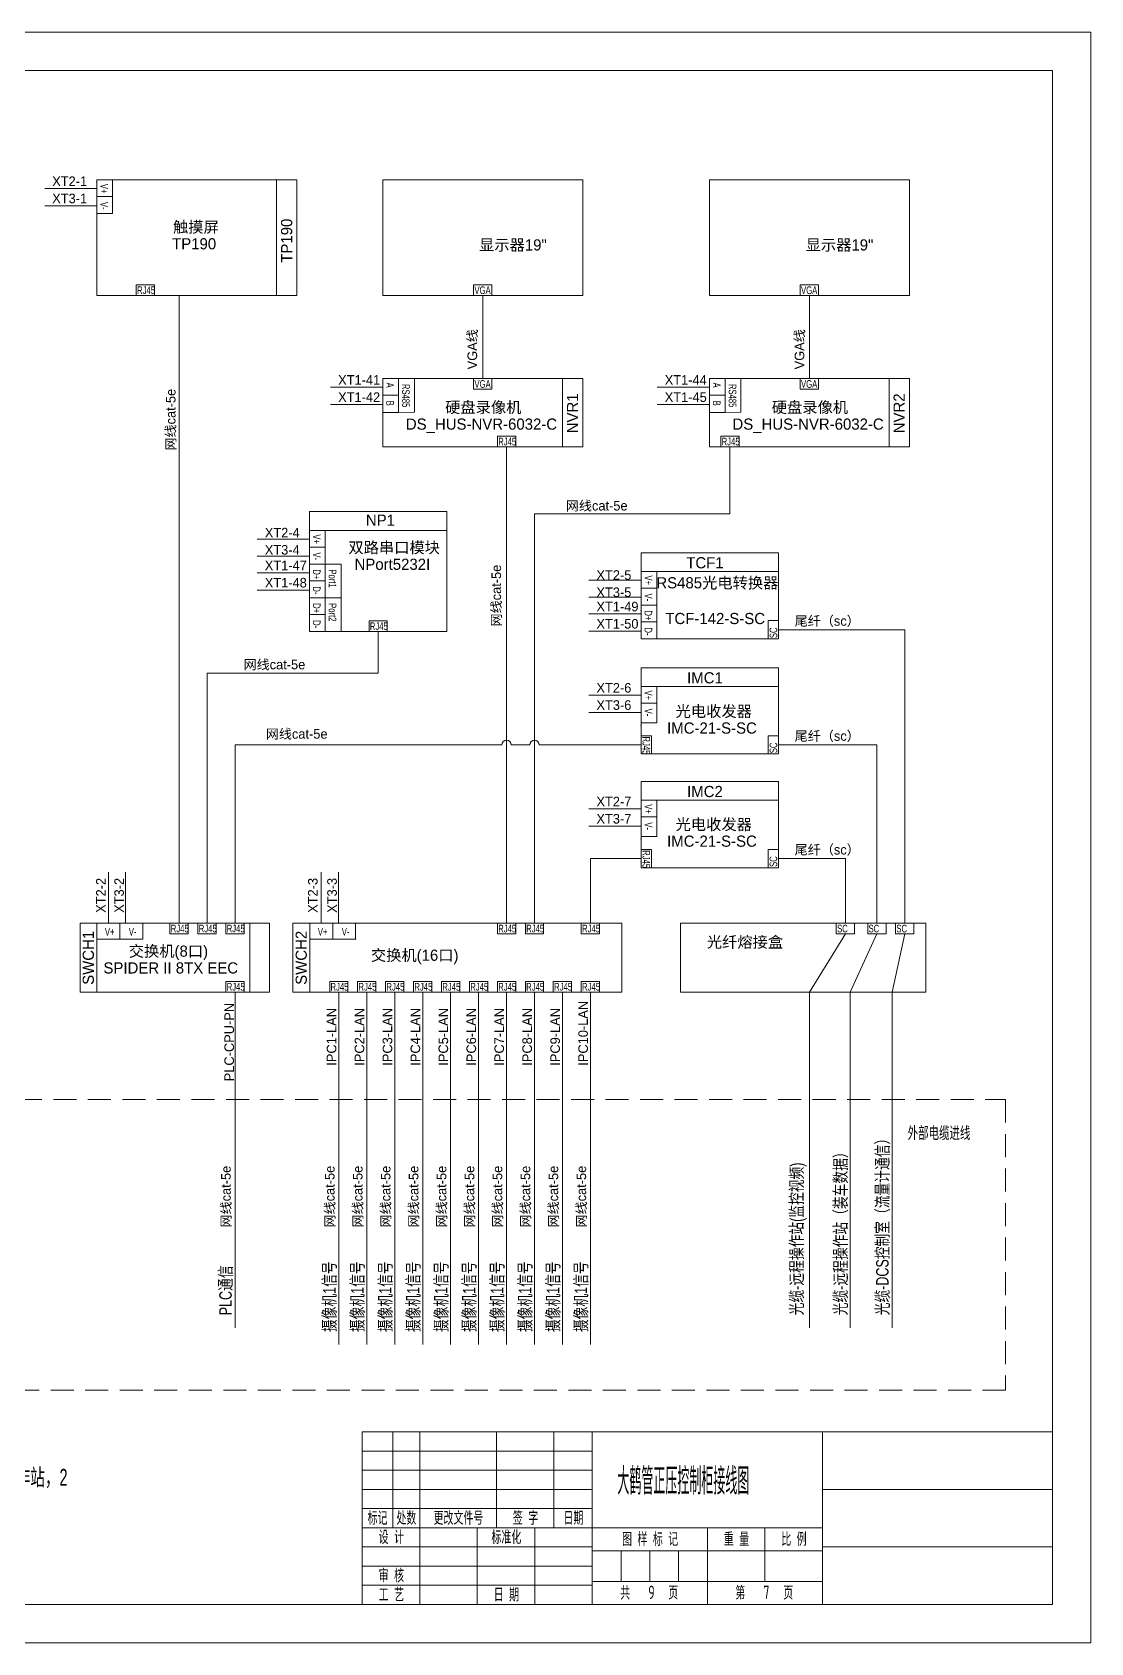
# Model space of a CAD drawing. Header units: millimetres. Extents: x 32721 to 103787, y 57624 to 127312.
# Drawn here: x 52827 to 54667, y 61252 to 64052 of the extents above; entities that cross this region are included whole.
import ezdxf
from ezdxf.enums import TextEntityAlignment as Align

# ---------------------------------------------------------------- set-up
doc = ezdxf.new("R2010")
doc.units = ezdxf.units.MM
doc.header["$LTSCALE"] = 10
doc.header["$PDSIZE"] = -5
doc.linetypes.add('AUDIT_D_061228083857-4', pattern=[6, 4, -2])
for name, color, linetype, lineweight in [('1轮廓实线层', 7, 'Continuous', 18), ('2细线层', 4, 'Continuous', 18), ('6文字层', 3, 'Continuous', 18), ('图框层', 7, 'Continuous', 18)]:
    doc.layers.add(name, color=color, linetype=linetype, lineweight=lineweight)
doc.styles.add('PC_TEXTSTYLE', font='SIMYOU.TTF', dxfattribs={"width": 0.8})
doc.styles.get("Standard").update_dxf_attribs({"font": 'isocp.shx', "width": 0.707, "bigfont": 'hztxt.shx'})
doc.styles.add('样式 1', font='SIMYOU.TTF', dxfattribs={"width": 0.75})

msp = doc.modelspace()

# ---------------------------------------------------------------- linework, layer by layer
at = {"layer": '1轮廓实线层'}
for p, q in [((52966.75, 63736.58), (52966.75, 63795.23)), ((53251.82, 63795.23), (53251.82, 63594.34)), ((52939.23, 63780.21), (52848.58, 63780.21)), ((52939.23, 63766.19), (52966.75, 63766.19)), ((52939.23, 63750.27), (52848.58, 63750.27)), ((52939.23, 63736.58), (52966.75, 63736.58)), ((53082.37, 62502.95), (53082.37, 63594.34)), ((53610.33, 63449.76), (53610.33, 63594.34)), ((54178.18, 63449.76), (54178.18, 63594.34)), ((53463.88, 63449.76), (53491.4, 63449.76)), ((53463.88, 63391.12), (53463.88, 63449.76)), ((53491.4, 63391.21), (53491.4, 63449.76)), ((53748.95, 63449.76), (53748.95, 63331.17)), ((54031.72, 63449.76), (54059.24, 63449.76)), ((54031.72, 63391.12), (54031.72, 63449.76)), ((54059.24, 63391.21), (54059.24, 63449.76)), ((54316.8, 63449.76), (54316.8, 63331.17)), ((53436.36, 63434.74), (53345.71, 63434.74)), ((53436.36, 63420.72), (53463.88, 63420.72)), ((54004.21, 63434.74), (53913.55, 63434.74)), ((54004.21, 63420.72), (54031.72, 63420.72)), ((53436.36, 63404.8), (53345.71, 63404.8)), ((54004.21, 63404.8), (53913.55, 63404.8)), ((53436.36, 63391.12), (53463.88, 63391.12)), ((53463.88, 63391.12), (53491.4, 63391.21)), ((54004.21, 63391.12), (54031.72, 63391.12)), ((54031.72, 63391.12), (54059.24, 63391.21)), ((53651.65, 62967.88), (53651.65, 63331.17)), ((54040.11, 63214.8), (54040.11, 63331.17)), ((53308.83, 63182), (53308.83, 63218.54)), ((53308.83, 63218.54), (53548.04, 63218.54)), ((53548.04, 63218.54), (53548.04, 63185.92)), ((53700.25, 62502.95), (53700.25, 63214.8)), ((53700.25, 63214.8), (54040.11, 63214.8)), ((53308.83, 63170.91), (53218.18, 63170.91)), ((53336.35, 63010.19), (53336.35, 63185.92)), ((53308.83, 63140.96), (53218.18, 63140.96)), ((53308.83, 63156.89), (53336.35, 63156.89)), ((53885.46, 63110.56), (53885.46, 63147.1)), ((53885.46, 63147.1), (54124.66, 63147.1)), ((54124.66, 63147.1), (54124.66, 63114.48)), ((53308.83, 63112.17), (53218.18, 63112.17)), ((53308.83, 63127.28), (53336.35, 63127.28)), ((53336.35, 63127.28), (53363.87, 63127.28)), ((53363.87, 63010.19), (53363.87, 63127.28)), ((53912.97, 62997.2), (53912.97, 63114.48)), ((53308.83, 63098.15), (53336.35, 63098.15)), ((53885.46, 63099.47), (53794.8, 63099.47)), ((53885.46, 63085.45), (53912.97, 63085.45)), ((53308.83, 63082.22), (53218.18, 63082.22)), ((53336.35, 63068.64), (53308.83, 63068.64)), ((53363.87, 63068.64), (53336.35, 63068.64)), ((53885.46, 63069.53), (53794.8, 63069.53)), ((53308.83, 63039.41), (53336.35, 63039.41)), ((53885.46, 63040.73), (53794.8, 63040.73)), ((53885.46, 63055.84), (53912.97, 63055.84)), ((53308.83, 63010.19), (53336.35, 63010.19)), ((53428.43, 62937.73), (53428.43, 63010.19)), ((53885.46, 63010.79), (53794.8, 63010.79)), ((53885.46, 63026.71), (53912.97, 63026.71)), ((54124.66, 63013.09), (54343.88, 63013.09)), ((54343.88, 63013.09), (54343.88, 62502.95)), ((53651.65, 62967.88), (53651.65, 62502.95)), ((53885.46, 62910.53), (53885.46, 62947.07)), ((53885.46, 62947.07), (54124.66, 62947.07)), ((54124.66, 62947.07), (54124.66, 62914.45)), ((53130.97, 62502.95), (53130.97, 62937.73)), ((53130.97, 62937.73), (53428.43, 62937.73)), ((53885.46, 62899.44), (53794.8, 62899.44)), ((53912.97, 62851.22), (53912.97, 62914.45)), ((53885.46, 62869.49), (53794.8, 62869.49)), ((53885.46, 62886.94), (53885.46, 62807.2)), ((53885.46, 62885.42), (53912.97, 62885.42)), ((53885.46, 62851.22), (53912.97, 62851.22)), ((53179.57, 62502.95), (53179.57, 62813.06)), ((53643.65, 62813.06), (53179.57, 62813.06)), ((53692.25, 62813.06), (53659.65, 62813.06)), ((53885.46, 62813.06), (53708.25, 62813.06)), ((54124.66, 62813.06), (54295.51, 62813.06)), ((54295.51, 62813.06), (54295.51, 62502.95)), ((53885.46, 62712.86), (53885.46, 62749.4)), ((53885.46, 62749.4), (54124.66, 62749.4)), ((54124.66, 62749.4), (54124.66, 62716.78)), ((53885.46, 62701.77), (53794.8, 62701.77)), ((53912.97, 62653.55), (53912.97, 62716.78)), ((53885.46, 62671.82), (53794.8, 62671.82)), ((53885.46, 62689.26), (53885.46, 62609.53)), ((53885.46, 62687.75), (53912.97, 62687.75)), ((53885.46, 62653.55), (53912.97, 62653.55)), ((53797.45, 62502.95), (53797.45, 62615.39)), ((53797.45, 62615.39), (53885.46, 62615.39)), ((54124.66, 62615.39), (54240.84, 62615.39)), ((54240.84, 62615.39), (54240.84, 62502.95)), ((52959.34, 62502.95), (52959.34, 62591.5)), ((52989.29, 62502.95), (52989.29, 62591.5)), ((53329.56, 62502.95), (53329.56, 62591.5)), ((53359.5, 62502.95), (53359.5, 62591.5)), ((52939.23, 62502.95), (52910.07, 62502.95)), ((52910.07, 62502.95), (52910.07, 62383.34)), ((52979.1, 62475.43), (52979.1, 62502.95)), ((53018.97, 62475.43), (53018.97, 62502.95)), ((53205.5, 62502.95), (53239.38, 62502.95)), ((53239.38, 62502.95), (53239.38, 62383.34)), ((53309.45, 62502.95), (53280.28, 62502.95)), ((53280.28, 62502.95), (53280.28, 62383.34)), ((53309.45, 62502.95), (53852.28, 62502.95)), ((53349.32, 62475.43), (53349.32, 62502.95)), ((53389.18, 62475.43), (53389.18, 62502.95)), ((53954.33, 62502.95), (54380.5, 62502.95)), ((52939.23, 62475.43), (53018.97, 62475.43)), ((53309.45, 62475.43), (53389.18, 62475.43)), ((54240.84, 62484.6), (54178.19, 62383.34)), ((54295.51, 62484.6), (54249.18, 62383.34)), ((54343.88, 62484.6), (54321.9, 62383.34)), ((52910.07, 62383.34), (52939.23, 62383.34)), ((53179.57, 62383.34), (53179.57, 62228.15)), ((53239.38, 62383.34), (53205.5, 62383.34)), ((53280.28, 62383.34), (53309.45, 62383.34)), ((53360.05, 62383.34), (53360.05, 62228.15)), ((53408.65, 62383.34), (53408.65, 62228.15)), ((53457.25, 62383.34), (53457.25, 62228.15)), ((53505.85, 62383.34), (53505.85, 62228.15)), ((53554.45, 62383.34), (53554.45, 62228.15)), ((53603.05, 62383.34), (53603.05, 62228.15)), ((53651.65, 62383.34), (53651.65, 62228.15)), ((53700.25, 62383.34), (53700.25, 62228.15)), ((53748.85, 62383.34), (53748.85, 62228.15)), ((53797.45, 62383.34), (53797.45, 62228.15)), ((54178.19, 62383.34), (54178.19, 61810.79)), ((54249.18, 62383.34), (54249.18, 61810.79)), ((54321.9, 62383.34), (54321.9, 61810.79)), ((53179.57, 62228.15), (53179.57, 61810.79)), ((53360.05, 62228.15), (53360.05, 61810.79)), ((53408.65, 62228.15), (53408.65, 61810.79)), ((53457.25, 62228.15), (53457.25, 61810.79)), ((53505.85, 62228.15), (53505.85, 61810.79)), ((53554.45, 62228.15), (53554.45, 61810.79)), ((53603.05, 62228.15), (53603.05, 61810.79)), ((53651.65, 62228.15), (53651.65, 61810.79)), ((53700.25, 62228.15), (53700.25, 61810.79)), ((53748.85, 62228.15), (53748.85, 61810.79)), ((53797.45, 62228.15), (53797.45, 61810.79)), ((53179.57, 61953.6), (53179.57, 61799.73)), ((54178.19, 61953.6), (54178.19, 61799.73)), ((54249.18, 61953.6), (54249.18, 61799.73)), ((54321.9, 61953.6), (54321.9, 61799.73)), ((53360.05, 61924.39), (53360.05, 61770.53)), ((53408.65, 61924.39), (53408.65, 61770.53)), ((53457.25, 61924.39), (53457.25, 61770.53)), ((53505.85, 61924.39), (53505.85, 61770.53)), ((53554.45, 61924.39), (53554.45, 61770.53)), ((53603.05, 61924.39), (53603.05, 61770.53)), ((53651.65, 61924.39), (53651.65, 61770.53)), ((53700.25, 61924.39), (53700.25, 61770.53)), ((53748.85, 61924.39), (53748.85, 61770.53)), ((53797.45, 61924.39), (53797.45, 61770.53)), ((54600.74, 61618.65), (53400.74, 61618.65)), ((53400.74, 61318.65), (53400.74, 61618.65)), ((53400.74, 61318.65), (54600.74, 61318.65))]:
    msp.add_line(p, q, dxfattribs=at)
for points in [[(52939.23, 63795.23), (53287.17, 63795.23), (53287.17, 63594.34), (52939.23, 63594.34)], [(53436.36, 63795.23), (53784.3, 63795.23), (53784.3, 63594.34), (53436.36, 63594.34)], [(54004.21, 63795.23), (54352.15, 63795.23), (54352.15, 63594.34), (54004.21, 63594.34)], [(53007.88, 63612.69), (53039.66, 63612.69), (53039.66, 63594.34), (53007.88, 63594.34)], [(53594.44, 63612.69), (53626.23, 63612.69), (53626.23, 63594.34), (53594.44, 63594.34)], [(54162.28, 63612.69), (54194.07, 63612.69), (54194.07, 63594.34), (54162.28, 63594.34)], [(53436.36, 63449.76), (53784.3, 63449.76), (53784.3, 63331.17), (53436.36, 63331.17)], [(53594.44, 63449.76), (53626.23, 63449.76), (53626.23, 63431.41), (53594.44, 63431.41)], [(54004.21, 63449.76), (54352.15, 63449.76), (54352.15, 63331.17), (54004.21, 63331.17)], [(54162.28, 63449.76), (54194.07, 63449.76), (54194.07, 63431.41), (54162.28, 63431.41)], [(53635.76, 63349.52), (53667.54, 63349.52), (53667.54, 63331.17), (53635.76, 63331.17)], [(54024.21, 63349.52), (54056, 63349.52), (54056, 63331.17), (54024.21, 63331.17)], [(53308.83, 63185.92), (53308.83, 63010.19), (53548.04, 63010.19), (53548.04, 63185.92)], [(53885.46, 63114.48), (53885.46, 62997.2), (54124.66, 62997.2), (54124.66, 63114.48)], [(53412.54, 63028.53), (53444.33, 63028.53), (53444.33, 63010.19), (53412.54, 63010.19)], [(54106.31, 62997.2), (54106.31, 63028.98), (54124.66, 63028.98), (54124.66, 62997.2)], [(53885.46, 62914.45), (53885.46, 62797.17), (54124.66, 62797.17), (54124.66, 62914.45)], [(53903.8, 62828.95), (53903.8, 62797.17), (53885.46, 62797.17), (53885.46, 62828.95)], [(54106.31, 62797.17), (54106.31, 62828.95), (54124.66, 62828.95), (54124.66, 62797.17)], [(53885.46, 62716.78), (53885.46, 62599.5), (54124.66, 62599.5), (54124.66, 62716.78)], [(53903.8, 62631.28), (53903.8, 62599.5), (53885.46, 62599.5), (53885.46, 62631.28)], [(54106.31, 62599.5), (54106.31, 62631.28), (54124.66, 62631.28), (54124.66, 62599.5)], [(52939.23, 62383.34), (53205.5, 62383.34), (53205.5, 62502.95), (52939.23, 62502.95)], [(53066.48, 62502.95), (53098.26, 62502.95), (53098.26, 62484.6), (53066.48, 62484.6)], [(53115.08, 62502.95), (53146.86, 62502.95), (53146.86, 62484.6), (53115.08, 62484.6)], [(53163.68, 62502.95), (53195.46, 62502.95), (53195.46, 62484.6), (53163.68, 62484.6)], [(53635.76, 62502.95), (53667.54, 62502.95), (53667.54, 62484.6), (53635.76, 62484.6)], [(53684.36, 62502.95), (53716.14, 62502.95), (53716.14, 62484.6), (53684.36, 62484.6)], [(53781.56, 62502.95), (53813.34, 62502.95), (53813.34, 62484.6), (53781.56, 62484.6)], [(54224.95, 62502.95), (54256.74, 62502.95), (54256.74, 62484.6), (54224.95, 62484.6)], [(54279.62, 62502.95), (54311.4, 62502.95), (54311.4, 62484.6), (54279.62, 62484.6)], [(54327.99, 62502.95), (54359.77, 62502.95), (54359.77, 62484.6), (54327.99, 62484.6)], [(53163.68, 62401.69), (53195.46, 62401.69), (53195.46, 62383.34), (53163.68, 62383.34)], [(53344.16, 62401.69), (53375.94, 62401.69), (53375.94, 62383.34), (53344.16, 62383.34)], [(53392.76, 62401.69), (53424.54, 62401.69), (53424.54, 62383.34), (53392.76, 62383.34)], [(53441.36, 62401.69), (53473.14, 62401.69), (53473.14, 62383.34), (53441.36, 62383.34)], [(53489.96, 62401.69), (53521.74, 62401.69), (53521.74, 62383.34), (53489.96, 62383.34)], [(53538.56, 62401.69), (53570.34, 62401.69), (53570.34, 62383.34), (53538.56, 62383.34)], [(53587.16, 62401.69), (53618.94, 62401.69), (53618.94, 62383.34), (53587.16, 62383.34)], [(53635.76, 62401.69), (53667.54, 62401.69), (53667.54, 62383.34), (53635.76, 62383.34)], [(53684.36, 62401.69), (53716.14, 62401.69), (53716.14, 62383.34), (53684.36, 62383.34)], [(53732.96, 62401.69), (53764.74, 62401.69), (53764.74, 62383.34), (53732.96, 62383.34)], [(53781.56, 62401.69), (53813.34, 62401.69), (53813.34, 62383.34), (53781.56, 62383.34)]]:
    msp.add_lwpolyline(points, close=True, dxfattribs=at)
for points in [[(53309.45, 62502.95), (53309.45, 62383.34), (53852.28, 62383.34), (53852.28, 62502.95)], [(53954.33, 62502.95), (53954.33, 62383.34), (54380.5, 62383.34), (54380.5, 62502.95)]]:
    msp.add_lwpolyline(points, dxfattribs=at)
at = {"layer": '1轮廓实线层', "linetype": 'AUDIT_D_061228083857-4'}
msp.add_lwpolyline([(51123.85, 62196.41), (54519.23, 62196.41), (54519.23, 61690.88), (51123.85, 61690.88)], close=True, dxfattribs=at)
at = {"layer": '1轮廓实线层'}
for centre in [(53651.65, 62813.06), (53700.25, 62813.06)]:
    msp.add_arc(centre, 8, 360, 180, dxfattribs=at)
for p in [(52939.23, 63791.31), (53308.83, 63182), (53885.46, 63047.1), (53885.46, 62847.07), (53885.46, 62807.2), (53885.46, 62649.4), (53885.46, 62609.53), (52979.1, 62475.43), (53018.97, 62475.43), (53349.32, 62475.43), (53389.18, 62475.43)]:
    msp.add_point(p, dxfattribs=at)
at = {"layer": '2细线层'}
for p, q in [((54667.41, 64051.98), (50707.41, 64051.98)), ((54667.41, 64051.98), (54667.41, 61251.98)), ((53454.08, 61451.98), (53454.08, 61618.65)), ((53500.74, 61451.98), (53500.74, 61618.65)), ((53634.08, 61451.98), (53634.08, 61618.65)), ((53734.08, 61451.98), (53734.08, 61618.65)), ((53800.74, 61318.65), (53800.74, 61618.65)), ((54200.74, 61318.65), (54200.74, 61618.65)), ((53400.74, 61585.32), (53800.74, 61585.32)), ((53400.74, 61551.98), (53800.74, 61551.98)), ((53400.74, 61518.65), (53800.74, 61518.65)), ((54200.74, 61518.65), (54600.74, 61518.65)), ((53400.74, 61485.32), (53800.74, 61485.32)), ((53400.74, 61451.98), (54200.74, 61451.98)), ((53500.74, 61318.65), (53500.74, 61451.98)), ((53600.74, 61318.65), (53600.74, 61451.98)), ((53700.74, 61318.65), (53700.74, 61451.98)), ((54000.74, 61318.65), (54000.74, 61451.98)), ((54100.74, 61358.65), (54100.74, 61451.98)), ((53400.74, 61418.65), (53800.74, 61418.65)), ((53800.74, 61411.98), (54200.74, 61411.98)), ((53850.74, 61358.65), (53850.74, 61411.98)), ((53900.74, 61358.65), (53900.74, 61411.98)), ((53950.74, 61358.65), (53950.74, 61411.98)), ((54200.74, 61418.65), (54600.74, 61418.65)), ((53400.74, 61385.32), (53800.74, 61385.32)), ((53400.74, 61351.98), (53800.74, 61351.98)), ((53800.74, 61358.65), (54200.74, 61358.65)), ((54667.41, 61251.98), (50707.41, 61251.98))]:
    msp.add_line(p, q, dxfattribs=at)
at = {"layer": '图框层'}
for p, q in [((54600.74, 63985.32), (50874.08, 63985.32)), ((54600.74, 63985.32), (54600.74, 61318.65)), ((54600.74, 61318.65), (54600.74, 61618.65)), ((50874.08, 61318.65), (54600.74, 61318.65))]:
    msp.add_line(p, q, dxfattribs=at)

# ---------------------------------------------------------------- texts
at = {"layer": '1轮廓实线层', "style": '样式 1'}
for s, p in [('XT2-1', (52861.68, 63784.62)), ('XT3-1', (52861.68, 63754.68)), ('XT1-41', (53358.81, 63439.15)), ('XT1-44', (53926.65, 63439.15)), ('XT1-42', (53358.81, 63409.21)), ('XT1-45', (53926.65, 63409.21)), ('XT2-4', (53231.28, 63173.65)), ('XT3-4', (53231.28, 63143.7)), ('XT1-47', (53231.28, 63116.58)), ('XT2-5', (53807.9, 63099.96)), ('XT1-48', (53231.28, 63086.64)), ('XT3-5', (53807.9, 63070.02)), ('XT1-49', (53807.9, 63045.14)), ('XT1-50', (53807.9, 63015.2)), ('尾纤（sc）', (54152.55, 63020.12)), ('XT2-6', (53807.9, 62903.85)), ('XT3-6', (53807.9, 62873.91)), ('尾纤（sc）', (54152.55, 62820.09)), ('XT2-7', (53807.9, 62706.18)), ('XT3-7', (53807.9, 62676.23)), ('尾纤（sc）', (54152.55, 62622.42))]:
    msp.add_text(s, height=16.667, dxfattribs=at).set_placement(p)
at = {"layer": '1轮廓实线层', "style": '样式 1', "width": 0.75}
for s, height, rotation, p in [('V+', 13.333, 270, (52945.32, 63788.34)), ('V-', 13.333, 270, (52945.32, 63756.87)), ('A', 13.33, 270, (53442.45, 63442.87)), ('RS485', 13.333, 270, (53469.96, 63440.62)), ('A', 13.33, 270, (54010.29, 63442.87)), ('RS485', 13.333, 270, (54037.81, 63440.62)), ('B', 13.33, 270, (53442.45, 63411.4)), ('B', 13.33, 270, (54010.29, 63411.4)), ('V+', 13.333, 270, (53314.91, 63179.04)), ('V-', 13.333, 270, (53314.91, 63147.57)), ('D+', 13.333, 270, (53314.91, 63118.15)), ('Port1', 13.333, 270, (53342.43, 63118.15)), ('D-', 13.333, 270, (53314.91, 63088.63)), ('V+', 13.333, 270, (53891.54, 63107.6)), ('D+', 13.333, 270, (53314.91, 63059.41)), ('Port2', 13.333, 270, (53342.43, 63059.41)), ('V-', 13.333, 270, (53891.54, 63076.13)), ('D-', 13.333, 270, (53314.91, 63029.89)), ('D+', 13.333, 270, (53891.54, 63046.71)), ('D-', 13.333, 270, (53891.54, 63017.19)), ('SC', 13.333, 90, (54122.26, 62998.57)), ('V+', 13.333, 270, (53891.54, 62907.57)), ('V-', 13.333, 270, (53891.54, 62876.1)), ('RJ45', 13.333, 270, (53887.86, 62827.58)), ('SC', 13.333, 90, (54122.26, 62798.54)), ('V+', 13.333, 270, (53891.54, 62709.9)), ('V-', 13.333, 270, (53891.54, 62678.43)), ('RJ45', 13.333, 270, (53887.86, 62629.91)), ('SC', 13.333, 90, (54122.26, 62600.87))]:
    msp.add_text(s, height=height, rotation=rotation, dxfattribs=at).set_placement(p)
at = {"layer": '1轮廓实线层', "style": '样式 1'}
for s, height, p in [('触摸屏', 19.444, (53111.56, 63703.62)), ('TP190', 19.444, (53108.44, 63674.48)), ('显示器19"', 19.444, (53662.68, 63672.45)), ('显示器19"', 19.444, (54230.52, 63672.45)), ('硬盘录像机', 19.444, (53611.17, 63390.12)), ('硬盘录像机', 19.444, (54179.01, 63390.12)), ('DS_HUS-NVR-6032-C', 19.4444, (53608.05, 63360.97)), ('DS_HUS-NVR-6032-C', 19.4444, (54175.9, 63360.97)), ('NP1', 19.444, (53432.36, 63193.92)), ('双路串口模块', 19.444, (53456.25, 63146.41)), ('NPort5232I', 19.444, (53453.14, 63117.27)), ('TCF1', 19.444, (53996.58, 63119.9)), ('RS485光电转换器', 19.444, (54018.14, 63085.09)), ('TCF-142-S-SC', 19.4444, (54014.39, 63022.99)), ('IMC1', 19.444, (53996.58, 62919.87)), ('光电收发器', 19.444, (54011.88, 62861.69)), ('IMC-21-S-SC', 19.4444, (54008.77, 62832.54)), ('IMC2', 19.444, (53996.58, 62722.2)), ('光电收发器', 19.444, (54011.88, 62665.07)), ('IMC-21-S-SC', 19.4444, (54008.77, 62635.92)), ('光纤熔接盒', 19.444, (54066.19, 62460.51)), ('交换机(8口)', 19.444, (53063.74, 62444.69)), ('交换机(16口)', 19.444, (53491.92, 62437.6)), ('SPIDER II 8TX EEC', 19.4444, (53067.82, 62415.54))]:
    msp.add_text(s, height=height, dxfattribs=at).set_placement(p, align=Align.CENTER)
for s, p in [('TP190', (53278.92, 63689.55)), ('NVR1', (53776.05, 63389.38)), ('NVR2', (54343.89, 63389.38)), ('SWCH1', (52934.13, 62442.83)), ('SWCH2', (53304.34, 62442.83))]:
    msp.add_text(s, height=19.444, rotation=90, dxfattribs=at).set_placement(p, align=Align.CENTER)
at = {"layer": '1轮廓实线层', "style": '样式 1', "width": 0.75}
for s, p in [('RJ45', (53009.25, 63596.74)), ('VGA', (53595.81, 63596.74)), ('VGA', (54163.65, 63596.74)), ('VGA', (53595.81, 63433.81)), ('VGA', (54163.65, 63433.81)), ('RJ45', (53637.13, 63333.57)), ('RJ45', (54025.58, 63333.57)), ('RJ45', (53413.91, 63012.59)), ('RJ45', (53067.85, 62487)), ('RJ45', (53116.45, 62487)), ('RJ45', (53165.05, 62487)), ('RJ45', (53637.13, 62487)), ('RJ45', (53685.73, 62487)), ('RJ45', (53782.93, 62487)), ('SC', (54226.32, 62487)), ('SC', (54280.99, 62487)), ('SC', (54329.36, 62487)), ('V+', (52953.31, 62481.51)), ('V-', (52994.88, 62481.51)), ('V+', (53323.52, 62481.51)), ('V-', (53365.1, 62481.51)), ('RJ45', (53165.05, 62385.74)), ('RJ45', (53345.53, 62385.74)), ('RJ45', (53394.13, 62385.74)), ('RJ45', (53442.73, 62385.74)), ('RJ45', (53491.33, 62385.74)), ('RJ45', (53539.93, 62385.74)), ('RJ45', (53588.53, 62385.74)), ('RJ45', (53637.13, 62385.74)), ('RJ45', (53685.73, 62385.74)), ('RJ45', (53734.33, 62385.74)), ('RJ45', (53782.93, 62385.74))]:
    msp.add_text(s, height=13.333, dxfattribs=at).set_placement(p)
at = {"layer": '1轮廓实线层', "style": '样式 1'}
for s, p in [('XT2-2', (52954.64, 62521.03)), ('XT3-2', (52986.33, 62521.03)), ('XT2-3', (53323.07, 62521.03)), ('XT3-3', (53356.55, 62521.03)), ('PLC-CPU-PN', (53177.72, 62228.15)), ('IPC10-LAN', (53793.04, 62255.24)), ('IPC1-LAN', (53355.64, 62255.24)), ('IPC2-LAN', (53404.24, 62255.24)), ('IPC3-LAN', (53452.84, 62255.24)), ('IPC4-LAN', (53501.44, 62255.24)), ('IPC5-LAN', (53550.04, 62255.24)), ('IPC6-LAN', (53598.64, 62255.24)), ('IPC7-LAN', (53647.24, 62255.24)), ('IPC8-LAN', (53695.84, 62255.24)), ('IPC9-LAN', (53744.44, 62255.24))]:
    msp.add_text(s, height=16.667, rotation=90, dxfattribs=at).set_placement(p)
at = {"layer": '1轮廓实线层', "attachment_point": 7, "rotation": 90, "style": '样式 1'}
for s, insert, char_height, width in [('{\\W1;VGA线}', (53602.15, 63465.84), 16.667, 125.6443), ('{\\W1;VGA线}', (54171.01, 63465.84), 16.667, 125.6443), ('{\\W1;网线cat-5e}', (53077.81, 63324.61), 16.6667, 125.6443), ('{\\W1;网线cat-5e}', (53643.83, 63018.84), 16.6667, 128.4737), ('光缆-DCS控制室（流量计通信）', (54318.64, 61821.32), 21.6667, 402.9712), ('{\\W1;网线cat-5e}', (53173.85, 61973.92), 16.6667, 192.3611), ('{\\W1;网线cat-5e}', (53354.34, 61973.92), 16.6667, 192.3611), ('{\\W1;网线cat-5e}', (53402.94, 61973.92), 16.6667, 192.3611), ('{\\W1;网线cat-5e}', (53451.54, 61973.92), 16.6667, 192.3611), ('{\\W1;网线cat-5e}', (53500.14, 61973.92), 16.6667, 192.3611), ('{\\W1;网线cat-5e}', (53548.74, 61973.92), 16.6667, 192.3611), ('{\\W1;网线cat-5e}', (53597.34, 61973.92), 16.6667, 192.3611), ('{\\W1;网线cat-5e}', (53645.94, 61973.92), 16.6667, 192.3611), ('{\\W1;网线cat-5e}', (53694.54, 61973.92), 16.6667, 192.3611), ('{\\W1;网线cat-5e}', (53743.14, 61973.92), 16.6667, 192.3611), ('{\\W1;网线cat-5e}', (53791.74, 61973.92), 16.6667, 192.3611), ('光缆-远程操作站(监控视频)', (54173.2, 61821.32), 21.6667, 402.9712), ('光缆-远程操作站（装车数据）', (54245.92, 61821.32), 21.6667, 402.9712), ('摄像机1信号', (53356.8, 61792.12), 21.667, 402.9712), ('摄像机1信号', (53405.4, 61792.12), 21.667, 402.9712), ('摄像机1信号', (53454, 61792.12), 21.667, 402.9712), ('摄像机1信号', (53502.6, 61792.12), 21.667, 402.9712), ('摄像机1信号', (53551.2, 61792.12), 21.667, 402.9712), ('摄像机1信号', (53599.8, 61792.12), 21.667, 402.9712), ('摄像机1信号', (53648.4, 61792.12), 21.667, 402.9712), ('摄像机1信号', (53697, 61792.12), 21.667, 402.9712), ('摄像机1信号', (53745.6, 61792.12), 21.667, 402.9712), ('摄像机1信号', (53794.2, 61792.12), 21.667, 402.9712), ('PLC通信', (53176.31, 61821.32), 21.667, 402.9712)]:
    msp.add_mtext(s, dxfattribs=dict(at, insert=insert, char_height=char_height, width=width))
at = {"layer": '1轮廓实线层'}
for s, insert, char_height, width, attachment_point, style in [('{\\W1;网线cat-5e}', (53754.66, 63218.7), 16.6667, 192.3611, 7, '样式 1'), ('{\\W1;网线cat-5e}', (53194.34, 62942.58), 16.6667, 192.3611, 7, '样式 1'), ('{\\W1;网线cat-5e}', (53233.02, 62821.96), 16.6667, 192.3611, 7, '样式 1'), ('{\\W0.64;外部电缆进线}', (54348.98, 62148.97), 20.8333, 218.2809, 1, 'PC_TEXTSTYLE')]:
    msp.add_mtext(s, dxfattribs=dict(at, insert=insert, char_height=char_height, width=width, attachment_point=attachment_point, style=style))
at = {"layer": '6文字层', "width": 0.707}
for s, p in [('标记', (53427.41, 61468.65)), ('处数', (53477.41, 61468.65))]:
    msp.add_text(s, height=23.333, dxfattribs=at).set_placement(p, align=Align.MIDDLE_CENTER)
at = {"layer": '6文字层', "insert": (52016.25, 61602.91), "char_height": 29.1667, "width": 884.0206, "attachment_point": 1, "style": 'PC_TEXTSTYLE'}
msp.add_mtext('{\\W0.64;说明2：\\P流量计通信进线端子有2组，1组是通往DCS控制室，1组是通往远程操作站，2选1只能接其中1组，不能同时接2组端子。}', dxfattribs=at)
at = {"layer": '6文字层', "char_height": 23.333, "attachment_point": 5}
for s, insert, width in [(' 更改文件号 ', (53563.25, 61468.65), 136.1949), (' 签 字 ', (53679.92, 61468.65), 74.4298), (' 日期 ', (53763.25, 61468.65), 61.9599), (' 设 计 ', (53446.59, 61435.35), 74.4298), (' 标准化 ', (53646.59, 61435.35), 86.7049), (' 图 样 标 记 ', (53896.59, 61431.98), 148.8597), (' 重 量 ', (54046.59, 61431.98), 74.4298), (' 比 例 ', (54146.59, 61431.98), 74.4298), (' 审 核 ', (53446.59, 61368.65), 74.4298), (' 工 艺 ', (53446.59, 61335.32), 74.4298), (' 日 期 ', (53646.59, 61335.32), 74.4298), ('共       页', (53899.64, 61338.65), 131.7135), ('第       页', (54099.64, 61338.65), 131.5187)]:
    msp.add_mtext(s, dxfattribs=dict(at, insert=insert, width=width))
at = {"layer": '6文字层'}
for tag, p, height, width in [('大鹤管正压控制柜接线图', (53844.33, 61509.55), 46.67, 0.446978), ('9', (53897.91, 61327.96), 23.33, 0.737225), ('7', (54097.91, 61327.96), 23.33, 0.73589)]:
    msp.add_attdef(tag, p, '', height=height, dxfattribs=dict(at, width=width))

doc.saveas('drawing.dxf')
